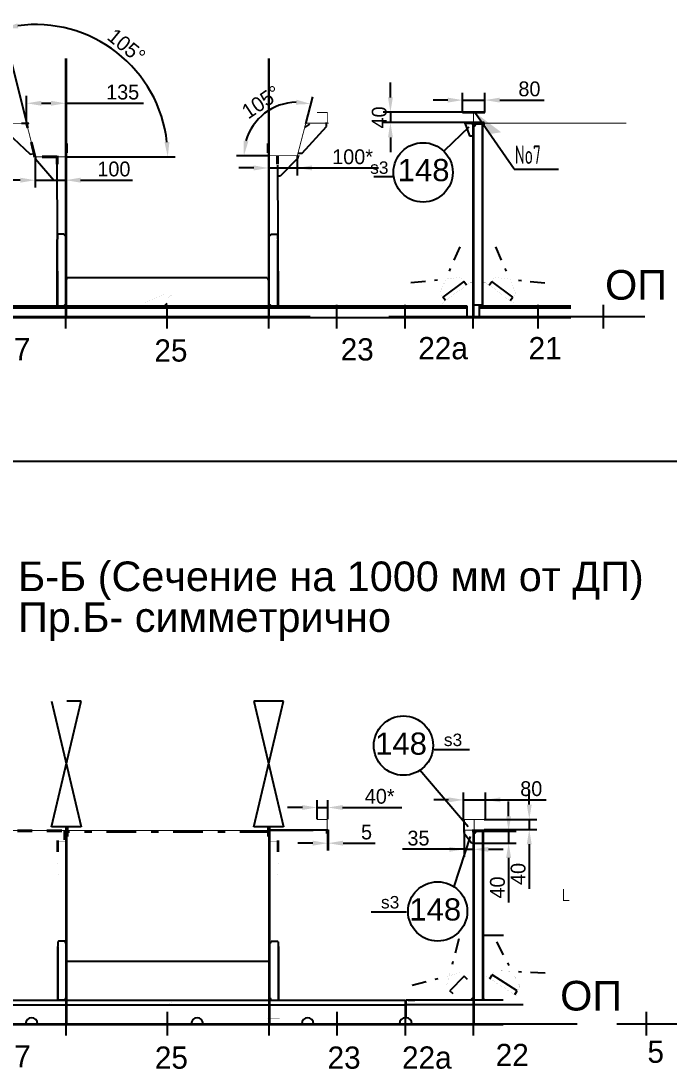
# Model space of a CAD drawing. Header units: millimetres. Extents: x -19561 to 47775, y 28910 to 69910.
# Drawn here: x 24198 to 26386, y 32270 to 35805 of the extents above; entities that cross this region are included whole.
import ezdxf
from ezdxf.enums import TextEntityAlignment as Align

# ---------------------------------------------------------------- set-up
doc = ezdxf.new("R2010")
doc.units = ezdxf.units.MM
doc.header["$MEASUREMENT"] = 0
for name, pattern in [('DASH5', [225, 100, -50, 25, -50]), ('K5LT32768', [0]), ('K5LT32769', [0]), ('K5LT32770', [100, 50, -50]), ('K5LT32771', [1300, 1125, -75, 25, -75]), ('K5LT32774', [0]), ('K5LT32779', [25, 12.5, -12.5])]:
    doc.linetypes.add(name, pattern=pattern)
doc.styles.add('Arial', font='arial.ttf')
doc.styles.add('KTEXTSTYLE', font='GOST_AU.SHX', dxfattribs={"width": 0.96, "height": 5})
doc.styles.add('style5', font='arial.ttf', dxfattribs={"height": 3})
doc.dimstyles.new('seatech', dxfattribs={"dimscale": 20, "dimtxt": 2.5, "dimasz": 2.5, "dimexe": 1.25, "dimexo": 0, "dimtad": 1, "dimdec": 0, "dimtxsty": 'Standard', "dimcen": 2.5, "dimclrd": 7, "dimclre": 7, "dimclrt": 4, "dimadec": 0, "dimazin": 0, "dimtfac": 1, "dimtdec": 0, "dimtmove": 0, "dimatfit": 3, "dimfxl": 1.25, "dimarcsym": 0})

# ---------------------------------------------------------------- blocks, each defined once
blk = doc.blocks.new('*D2211')
at = {"color": 7, "linetype": 'Continuous', "lineweight": -2}
for p, q in [((25033.7, 35349.8), (25033.7, 35284.6)), ((25129.9, 35349.8), (25129.9, 35284.6)), ((24983.7, 35309.6), (24933.7, 35309.6)), ((25033.7, 35309.6), (25129.9, 35309.6)), ((25129.9, 35309.6), (25404.9, 35309.6)), ((25179.9, 35309.6), (25229.9, 35309.6))]:
    blk.add_line(p, q, dxfattribs=at)
at = {"color": 7}
for points in [[(24983.7, 35301.3), (24983.7, 35318), (25033.7, 35309.6)], [(25179.9, 35318), (25179.9, 35301.3), (25129.9, 35309.6)]]:
    blk.add_solid(points, dxfattribs=at)
at = {"layer": 'Defpoints', "color": 0}
for p in [(25033.7, 35349.8), (25129.9, 35349.8), (25129.9, 35309.6)]:
    blk.add_point(p, dxfattribs=at)
at = {"color": 4, "ltscale": 20, "insert": (25317.4, 35347.1), "char_height": 50, "attachment_point": 5}
blk.add_mtext('100*', dxfattribs=at)
blk = doc.blocks.new('*D2214')
at = {"color": 7, "linetype": 'Continuous', "lineweight": -2}
for p, q in [((25159, 35459), (25182.7, 35549.9)), ((25037.1, 35351.1), (24925.4, 35351.1))]:
    blk.add_line(p, q, dxfattribs=at)
blk.add_arc((25130.9, 35351.1), 180.5, 91.3115, 164.0738, dxfattribs=at)
at = {"color": 7}
for points in [[(25125.8, 35523.3), (25127.7, 35539.8), (25176.4, 35525.7)], [(24949.1, 35401.8), (24965.6, 35399.5), (24950.4, 35351.1)]]:
    blk.add_solid(points, dxfattribs=at)
at = {"layer": 'Defpoints', "color": 0}
for p in [(24982.8, 35454.3), (25159, 35459), (25037.1, 35351.1), (25130.6, 35350.1), (25139.2, 35351.1)]:
    blk.add_point(p, dxfattribs=at)
at = {"color": 4, "ltscale": 20, "insert": (25008.8, 35531.7), "char_height": 50, "attachment_point": 5, "rotation": 34.0477}
blk.add_mtext('105%%d', dxfattribs=at)
blk = doc.blocks.new('*D2215')
at = {"color": 7, "linetype": 'Continuous', "lineweight": -2}
for p, q in [((24219.3, 35458.2), (24132.1, 35804.1)), ((24347.9, 35347.1), (24718.5, 35347.1))]:
    blk.add_line(p, q, dxfattribs=at)
blk.add_arc((24247.3, 35347.1), 446.3, 6.423, 97.7291, dxfattribs=at)
at = {"color": 7}
for points in [[(24185.7, 35797.5), (24188.9, 35781.2), (24138.2, 35779.9)], [(24682.4, 35396.6), (24699.1, 35397.5), (24693.5, 35347.1)]]:
    blk.add_solid(points, dxfattribs=at)
at = {"layer": 'Defpoints', "color": 0}
for p in [(24404, 35765), (24219.3, 35458.2), (24238.2, 35347.1), (24247.1, 35348), (24347.9, 35347.1)]:
    blk.add_point(p, dxfattribs=at)
at = {"color": 4, "ltscale": 20, "insert": (24554.1, 35721.2), "char_height": 50, "attachment_point": 5, "rotation": 320.6416}
blk.add_mtext('105%%D', dxfattribs=at)
blk = doc.blocks.new('*D2212')
at = {"color": 7, "linetype": 'Continuous', "lineweight": -2}
for p, q in [((24245.8, 35343.7), (24245.8, 35243.4)), ((24349.1, 35343.7), (24349.1, 35243.4)), ((24195.8, 35268.4), (24145.8, 35268.4)), ((24245.8, 35268.4), (24349.1, 35268.4)), ((24399.1, 35268.4), (24574.1, 35268.4))]:
    blk.add_line(p, q, dxfattribs=at)
at = {"color": 7}
for points in [[(24195.8, 35260.1), (24195.8, 35276.8), (24245.8, 35268.4)], [(24399.1, 35276.8), (24399.1, 35260.1), (24349.1, 35268.4)]]:
    blk.add_solid(points, dxfattribs=at)
at = {"layer": 'Defpoints', "color": 0}
for p in [(24245.8, 35343.7), (24349.1, 35343.7), (24349.1, 35268.4)]:
    blk.add_point(p, dxfattribs=at)
at = {"color": 4, "ltscale": 20, "insert": (24511.6, 35305.9), "char_height": 50, "attachment_point": 5}
blk.add_mtext('100', dxfattribs=at)
blk = doc.blocks.new('*D2213')
at = {"color": 7, "linetype": 'Continuous', "lineweight": -2}
for p, q in [((25445, 35547.6), (25445, 35597.6)), ((25761.4, 35497.6), (25420, 35497.6)), ((25445, 35497.6), (25445, 35462.5)), ((25761.9, 35462.5), (25420, 35462.5)), ((25445, 35412.5), (25445, 35362.5))]:
    blk.add_line(p, q, dxfattribs=at)
at = {"color": 7}
for points in [[(25436.7, 35547.6), (25453.4, 35547.6), (25445, 35497.6)], [(25453.4, 35412.5), (25436.7, 35412.5), (25445, 35462.5)]]:
    blk.add_solid(points, dxfattribs=at)
at = {"layer": 'Defpoints', "color": 0}
for p in [(25761.4, 35497.6), (25445, 35462.5), (25761.9, 35462.5)]:
    blk.add_point(p, dxfattribs=at)
at = {"color": 4, "ltscale": 20, "insert": (25407.5, 35480), "char_height": 50, "attachment_point": 5, "rotation": 90}
blk.add_mtext('40', dxfattribs=at)
blk = doc.blocks.new('*D2217')
at = {"color": 7, "linetype": 'Continuous', "lineweight": -2}
for p, q in [((24217.1, 35459), (24217.1, 35552.8)), ((24349.3, 35461.2), (24349.3, 35552.8)), ((24267.1, 35527.8), (24299.3, 35527.8)), ((24349.3, 35527.8), (24612, 35527.8))]:
    blk.add_line(p, q, dxfattribs=at)
at = {"color": 7}
for points in [[(24267.1, 35536.1), (24267.1, 35519.5), (24217.1, 35527.8)], [(24299.3, 35519.5), (24299.3, 35536.1), (24349.3, 35527.8)]]:
    blk.add_solid(points, dxfattribs=at)
at = {"layer": 'Defpoints', "color": 0}
for p in [(24349.3, 35527.8), (24349.3, 35461.2), (24217.1, 35459)]:
    blk.add_point(p, dxfattribs=at)
at = {"color": 4, "ltscale": 20, "insert": (24541.2, 35565.3), "char_height": 50, "attachment_point": 5}
blk.add_mtext('135', dxfattribs=at)
blk = doc.blocks.new('*D2218')
at = {"color": 7, "linetype": 'Continuous', "lineweight": -2}
for p, q in [((25638.8, 35538.6), (25588.8, 35538.6)), ((25688.8, 35496.5), (25688.8, 35563.6)), ((25688.8, 35538.6), (25764.2, 35538.6)), ((25764.2, 35496.4), (25764.2, 35563.6)), ((25814.2, 35538.6), (25964.2, 35538.6))]:
    blk.add_line(p, q, dxfattribs=at)
at = {"color": 7}
for points in [[(25638.8, 35530.2), (25638.8, 35546.9), (25688.8, 35538.6)], [(25814.2, 35546.9), (25814.2, 35530.2), (25764.2, 35538.6)]]:
    blk.add_solid(points, dxfattribs=at)
at = {"layer": 'Defpoints', "color": 0}
for p in [(25764.2, 35538.6), (25688.8, 35496.5), (25764.2, 35496.4)]:
    blk.add_point(p, dxfattribs=at)
at = {"color": 4, "ltscale": 20, "insert": (25914.2, 35576.1), "char_height": 50, "attachment_point": 5}
blk.add_mtext('80', dxfattribs=at)
blk = doc.blocks.new('*D2228')
at = {"color": 7, "lineweight": -2}
for p, q in [((25844, 33122.9), (25844, 33172.9)), ((25725.7, 33072.9), (25869, 33072.9)), ((25844, 33072.9), (25844, 33032.4)), ((25729.9, 33032.4), (25869, 33032.4)), ((25844, 32982.4), (25844, 32832.4))]:
    blk.add_line(p, q, dxfattribs=at)
at = {"color": 7}
for points in [[(25835.7, 33122.9), (25852.3, 33122.9), (25844, 33072.9)], [(25852.3, 32982.4), (25835.7, 32982.4), (25844, 33032.4)]]:
    blk.add_solid(points, dxfattribs=at)
at = {"layer": 'Defpoints', "color": 0}
for p in [(25725.7, 33072.9), (25729.9, 33032.4), (25844, 33032.4)]:
    blk.add_point(p, dxfattribs=at)
at = {"color": 4, "ltscale": 20, "insert": (25806.5, 32882.4), "char_height": 50, "attachment_point": 5, "rotation": 90}
blk.add_mtext('40', dxfattribs=at)
blk = doc.blocks.new('*D2224')
at = {"color": 7, "lineweight": -2}
for p, q in [((25691.5, 33112.7), (25691.5, 33203.1)), ((25766.3, 33111.6), (25766.3, 33203.1)), ((25641.5, 33178.1), (25591.5, 33178.1)), ((25691.5, 33178.1), (25766.3, 33178.1)), ((25766.3, 33178.1), (25970.4, 33178.1)), ((25816.3, 33178.1), (25866.3, 33178.1))]:
    blk.add_line(p, q, dxfattribs=at)
at = {"color": 7}
for points in [[(25641.5, 33169.7), (25641.5, 33186.4), (25691.5, 33178.1)], [(25816.3, 33186.4), (25816.3, 33169.7), (25766.3, 33178.1)]]:
    blk.add_solid(points, dxfattribs=at)
at = {"layer": 'Defpoints', "color": 0}
for p in [(25766.3, 33178.1), (25691.5, 33112.7), (25766.3, 33111.6)]:
    blk.add_point(p, dxfattribs=at)
at = {"color": 4, "ltscale": 20, "insert": (25920.4, 33215.6), "char_height": 50, "attachment_point": 5}
blk.add_mtext('80', dxfattribs=at)
blk = doc.blocks.new('*D2225')
at = {"color": 7, "lineweight": -2}
for p, q in [((25197.7, 33112.9), (25197.7, 33177.3)), ((25233.8, 33112.9), (25233.8, 33177.3)), ((25147.7, 33152.3), (25097.7, 33152.3)), ((25197.7, 33152.3), (25233.8, 33152.3)), ((25283.8, 33152.3), (25483.8, 33152.3))]:
    blk.add_line(p, q, dxfattribs=at)
at = {"color": 7}
for points in [[(25147.7, 33144), (25147.7, 33160.6), (25197.7, 33152.3)], [(25283.8, 33160.6), (25283.8, 33144), (25233.8, 33152.3)]]:
    blk.add_solid(points, dxfattribs=at)
at = {"layer": 'Defpoints', "color": 0}
for p in [(25233.8, 33152.3), (25197.7, 33112.9), (25233.8, 33112.9)]:
    blk.add_point(p, dxfattribs=at)
at = {"color": 4, "ltscale": 20, "insert": (25408.8, 33189.8), "char_height": 50, "attachment_point": 5}
blk.add_mtext('40*', dxfattribs=at)
blk = doc.blocks.new('*D2226')
at = {"color": 7, "lineweight": -2}
for p, q in [((25232.9, 33076.8), (25232.9, 33006.9)), ((25235.3, 33077), (25235.3, 33006.9)), ((25182.9, 33031.9), (25132.9, 33031.9)), ((25232.9, 33031.9), (25235.3, 33031.9)), ((25285.3, 33031.9), (25393.6, 33031.9))]:
    blk.add_line(p, q, dxfattribs=at)
at = {"color": 7}
for points in [[(25182.9, 33023.6), (25182.9, 33040.3), (25232.9, 33031.9)], [(25285.3, 33040.3), (25285.3, 33023.6), (25235.3, 33031.9)]]:
    blk.add_solid(points, dxfattribs=at)
at = {"layer": 'Defpoints', "color": 0}
for p in [(25232.9, 33076.8), (25235.3, 33077), (25235.3, 33031.9)]:
    blk.add_point(p, dxfattribs=at)
at = {"color": 4, "ltscale": 20, "insert": (25364.4, 33069.4), "char_height": 50, "attachment_point": 5}
blk.add_mtext('5', dxfattribs=at)
blk = doc.blocks.new('*D2227')
at = {"color": 7, "lineweight": -2}
for p, q in [((25913.7, 33162.2), (25913.7, 33212.2)), ((25761.2, 33112.2), (25938.7, 33112.2)), ((25913.7, 33112.2), (25913.7, 33078.1)), ((25761.2, 33078.1), (25938.7, 33078.1)), ((25913.7, 33028.1), (25913.7, 32878.1))]:
    blk.add_line(p, q, dxfattribs=at)
at = {"color": 7}
for points in [[(25905.3, 33162.2), (25922, 33162.2), (25913.7, 33112.2)], [(25922, 33028.1), (25905.3, 33028.1), (25913.7, 33078.1)]]:
    blk.add_solid(points, dxfattribs=at)
at = {"layer": 'Defpoints', "color": 0}
for p in [(25761.2, 33112.2), (25761.2, 33078.1), (25913.7, 33078.1)]:
    blk.add_point(p, dxfattribs=at)
at = {"color": 4, "ltscale": 20, "insert": (25876.2, 32928.1), "char_height": 50, "attachment_point": 5, "rotation": 90}
blk.add_mtext('40', dxfattribs=at)
blk = doc.blocks.new('*D2229')
at = {"color": 7, "lineweight": -2}
for p, q in [((25693.8, 33073.6), (25693.8, 32986.2)), ((25725.7, 33072.9), (25725.7, 32986.2)), ((25693.8, 33011.2), (25485.5, 33011.2)), ((25643.8, 33011.2), (25593.8, 33011.2)), ((25693.8, 33011.2), (25725.7, 33011.2)), ((25775.7, 33011.2), (25825.7, 33011.2))]:
    blk.add_line(p, q, dxfattribs=at)
at = {"color": 7}
for points in [[(25643.8, 33002.9), (25643.8, 33019.5), (25693.8, 33011.2)], [(25775.7, 33019.5), (25775.7, 33002.9), (25725.7, 33011.2)]]:
    blk.add_solid(points, dxfattribs=at)
at = {"layer": 'Defpoints', "color": 0}
for p in [(25693.8, 33073.6), (25725.7, 33072.9), (25725.7, 33011.2)]:
    blk.add_point(p, dxfattribs=at)
at = {"color": 4, "ltscale": 20, "insert": (25539.7, 33048.7), "char_height": 50, "attachment_point": 5}
blk.add_mtext('35', dxfattribs=at)

msp = doc.modelspace()

# ---------------------------------------------------------------- hatches: boundary and pattern name
msp.add_hatch(color=0).paths.add_polyline_path([(25818.86024, 35430.06378), (25780.85142, 35423.98394), (25730.10164, 35497.07275)])

# ---------------------------------------------------------------- linework, layer by layer
at = {"color": 0, "linetype": 'K5LT32769'}
for p, q in [((24349.27486, 34808.24783), (24349.27486, 35678.72613)), ((24351.27486, 34808.24783), (24351.27486, 35678.72613)), ((25034.27486, 34808.24783), (25034.27486, 35678.72613)), ((25036.27486, 34808.24783), (25036.27486, 35678.72613)), ((25724.27486, 34808.24783), (25724.27486, 35458.24783)), ((25726.27486, 34808.24783), (25726.27486, 35458.24783)), ((25733.27486, 35458.24783), (25756.27486, 35458.24783)), ((25754.27486, 35459.41452), (25754.27486, 34848.24783)), ((25756.27486, 35458.24783), (25756.27486, 34848.24783)), ((24351.27486, 35360.39157), (24351.27486, 35391.83127)), ((24354.27486, 35360.39157), (24354.27486, 35391.83127)), ((25031.27486, 35360.39157), (25031.27486, 35391.83127)), ((25034.27486, 35360.39157), (25034.27486, 35391.83127)), ((24319.27486, 35322.08902), (24319.27486, 35350.65628)), ((24319.27486, 35322.08902), (24321.27486, 34842.41447)), ((24322.27486, 35322.08902), (24322.27486, 35350.65628)), ((25063.27486, 35322.08902), (25063.27486, 35350.65628)), ((25066.27486, 35322.08902), (25066.27486, 35350.65628)), ((25063.4931, 35318.5994), (25066.27486, 34843.24783)), ((24321.27486, 35084.24783), (24321.27486, 35069.24783)), ((24344.27486, 35086.24783), (24323.27486, 35086.24783)), ((25041.27486, 35086.24783), (25062.27486, 35086.24783)), ((25064.27486, 35084.24783), (25064.27486, 35069.24783)), ((24320.27486, 35068.24783), (24319.27486, 35068.24783)), ((24319.27486, 35068.24783), (24319.27486, 34843.24783)), ((25064.27486, 35066.08109), (25064.27486, 34842.41447)), ((25065.27486, 35068.24783), (25066.27486, 35068.24783)), ((24349.27486, 34933.53908), (24349.27486, 34908.97671)), ((25027.42476, 34938.53908), (24354.27486, 34938.53908)), ((25029.27486, 34938.53908), (25027.42476, 34938.53908)), ((25034.27486, 34933.53908), (25034.27486, 34908.97671)), ((25693.3011, 34926.42569), (25622.45271, 34874.22166)), ((25702.19905, 34914.34985), (25693.3011, 34926.42569)), ((25778.35066, 34914.34985), (25787.24861, 34926.42569)), ((25858.097, 34874.22166), (25787.24861, 34926.42569)), ((25631.35066, 34862.14582), (25622.45271, 34874.22166)), ((25849.19905, 34862.14582), (25858.097, 34874.22166)), ((25440.06486, 34843.24783), (23336.27486, 34843.24783)), ((25440.06486, 34836.24783), (23336.27486, 34836.24783)), ((24344.27486, 34843.24783), (24319.27486, 34843.24783)), ((24681.27486, 34843.24783), (24691.27486, 34853.24783)), ((25041.27486, 34843.24783), (25066.27486, 34843.24783)), ((25704.27486, 34843.24783), (25440.06486, 34843.24783)), ((25704.27486, 34836.24783), (25440.06486, 34836.24783)), ((25704.27486, 34808.24783), (25704.27486, 34843.24783)), ((25726.27486, 34848.24783), (25756.27486, 34848.24783)), ((25746.27486, 34808.24783), (25746.27486, 34843.24783)), ((26054.27486, 34843.24783), (25746.27486, 34843.24783)), ((26054.27486, 34836.24783), (25746.27486, 34836.24783)), ((23274.27486, 34808.24783), (25174.30745, 34808.24783)), ((23274.27486, 34805.24783), (25440.06486, 34805.24783)), ((25440.06486, 34808.24783), (26054.27486, 34808.24783)), ((25440.06486, 34805.24783), (26054.27486, 34805.24783)), ((24301.23118, 33086.93592), (24401.23118, 33510.95301)), ((24301.23118, 33510.95301), (24401.23118, 33086.93592)), ((24984.23118, 33086.93592), (25084.23118, 33510.95301)), ((24984.23118, 33510.95301), (25084.23118, 33086.93592)), ((24350.73118, 32505.94446), (24350.73118, 33086.93592)), ((24352.73118, 32505.94446), (24352.73118, 33086.93592)), ((24352.73118, 33054.26868), (24352.73118, 33086.93592)), ((24355.73118, 33054.26868), (24355.73118, 33086.93592)), ((25032.73118, 33054.26868), (25032.73118, 33086.93592)), ((25035.73118, 32505.94446), (25035.73118, 33086.93592)), ((25035.73118, 33054.26868), (25035.73118, 33086.93592)), ((25037.73118, 32505.94446), (25037.73118, 33086.93592)), ((25725.73118, 32422.94446), (25725.73118, 33072.94446)), ((25727.73118, 32422.94446), (25727.73118, 33072.94446)), ((25734.73118, 33072.94446), (25757.73118, 33072.94446)), ((25755.73118, 33074.11115), (25755.73118, 32501.77781)), ((25757.73118, 33072.94446), (25757.73118, 32502.94446)), ((24320.73118, 33002.70301), (24320.73118, 33041.50696)), ((24323.73118, 33002.70301), (24323.73118, 33041.50696)), ((25064.73118, 33002.70301), (25064.73118, 33041.50696)), ((25067.73118, 33002.70301), (25067.73118, 33041.50696)), ((24321.73118, 32682.94446), (24320.73118, 32682.94446)), ((24320.73118, 32682.94446), (24320.73118, 32502.94446)), ((24322.73118, 32698.94446), (24322.73118, 32683.94446)), ((24322.73118, 32680.77772), (24322.73118, 32502.1111)), ((24345.73118, 32700.94446), (24324.73118, 32700.94446)), ((25042.73118, 32700.94446), (25063.73118, 32700.94446)), ((25065.73118, 32698.94446), (25065.73118, 32683.94446)), ((25065.73118, 32680.77772), (25065.73118, 32502.11111)), ((25066.73118, 32682.94446), (25067.73118, 32682.94446)), ((25067.73118, 32682.94446), (25067.73118, 32502.94446)), ((24352.73118, 32633.92076), (25037.73118, 32633.92076)), ((25694.51805, 32582.94448), (25645.73118, 32534.15767)), ((25705.12461, 32572.33787), (25694.51805, 32582.94448)), ((25780.38609, 32574.89133), (25788.43919, 32587.54626)), ((25873.12938, 32533.65252), (25788.43919, 32587.54626)), ((25656.33775, 32523.55106), (25645.73118, 32534.15767)), ((25865.07627, 32520.9976), (25873.12938, 32533.65252)), ((23317.73118, 32502.94446), (25495.73118, 32502.94446)), ((24345.73118, 32502.94446), (24320.73118, 32502.94446)), ((24350.73118, 32422.94446), (24350.73118, 32505.94446)), ((24352.73118, 32422.94446), (24352.73118, 32505.94446)), ((25035.73118, 32422.94446), (25035.73118, 32505.94446)), ((25037.73118, 32422.94446), (25037.73118, 32505.94446)), ((25042.73118, 32502.94446), (25067.73118, 32502.94446)), ((25495.73118, 32442.94446), (25495.73118, 32502.94446)), ((25497.73118, 32442.94446), (25497.73118, 32502.94446)), ((25825.73118, 32502.94446), (25497.73118, 32502.94446)), ((25504.73118, 32502.94446), (25527.73118, 32502.94446)), ((25715.73118, 32502.94446), (25725.73118, 32512.94446)), ((23317.73118, 32486.94446), (25495.73118, 32486.94446)), ((25893.04555, 32486.94446), (25497.73118, 32486.94446)), ((23275.73118, 32422.94446), (25825.73118, 32422.94446)), ((23275.73118, 32419.94446), (25825.73118, 32419.94446))]:
    msp.add_line(p, q, dxfattribs=at)
at = {"color": 2}
for p, q in [((25688.79899, 35496.50918), (25764.17591, 35496.38142)), ((25229.30087, 35449.26421), (25229.30087, 35463.31246)), ((25147.07033, 35359.04124), (25229.30087, 35449.26421)), ((25156.30845, 35446.19221), (25172.5673, 35457.27068)), ((25628.18401, 35369.93326), (25710.75971, 35448.36184)), ((25699.38562, 35452.92975), (25699.38562, 35458.89715)), ((25132.65902, 35359.04124), (25147.07033, 35359.04124)), ((25133.05927, 35343.15635), (25072.65771, 35281.90679)), ((25133.23384, 35349.52758), (25133.05927, 35343.15635)), ((25072.65771, 35281.90679), (25064.49422, 35281.49888)), ((25388.52807, 35281.3534), (25458.42201, 35281.3534)), ((25707.8368, 33087.51732), (25544.49681, 33277.86786)), ((25693.82891, 33120.36266), (25693.82891, 33120.36266)), ((25693.82891, 33073.59379), (25693.82891, 33111.66995)), ((25033.44484, 33076.20188), (25184.44365, 33076.20188)), ((25035.21005, 33077.27188), (25235.21005, 33077.27188)), ((25693.82891, 33067.62639), (25693.82891, 33073.59379)), ((25714.45047, 33054.90352), (25658.80524, 32885.98203))]:
    msp.add_line(p, q, dxfattribs=at)
at = {"color": 0, "linetype": 'K5LT32768'}
for p, q in [((25862.90481, 35305.47279), (25730.10164, 35497.07275)), ((25862.90481, 35305.47279), (26012.24372, 35305.47279)), ((25660.14366, 34998.26048), (25680.17366, 35044.07317)), ((25820.40606, 34998.26048), (25800.37606, 35044.07317)), ((25644.11972, 34961.61039), (25648.12571, 34970.77291)), ((25836.43, 34961.61039), (25832.42401, 34970.77291)), ((25603.41625, 34931.61839), (25593.47827, 34930.50642)), ((25877.13347, 34931.61839), (25887.07145, 34930.50642)), ((25563.66436, 34927.17054), (25513.97441, 34921.61068)), ((25916.88536, 34927.17054), (25966.57531, 34921.61068)), ((24349.27486, 34768.24783), (24349.27486, 34848.24783)), ((24691.27486, 34768.24783), (24691.27486, 34848.24783)), ((25034.27486, 34768.24783), (25034.27486, 34848.24783)), ((25264.27486, 34768.24783), (25264.27486, 34848.24783)), ((25494.27486, 34768.24783), (25494.27486, 34848.24783)), ((25724.27486, 34768.24783), (25724.27486, 34848.24783)), ((25944.27486, 34768.24783), (25944.27486, 34848.24783)), ((26164.27486, 34768.24783), (26164.27486, 34848.24783)), ((24401.23118, 33510.95301), (24352.73118, 33510.95301)), ((25084.23118, 33510.95301), (24984.23118, 33510.95301)), ((24401.23118, 33086.93592), (24301.23118, 33086.93592)), ((25084.23118, 33086.93592), (24984.23118, 33086.93592)), ((25664.41507, 32662.44307), (25677.35606, 32710.73938)), ((25827.06132, 32654.82997), (25803.95157, 32699.16893)), ((25654.06233, 32623.80608), (25656.65052, 32633.46533)), ((25845.54906, 32619.35886), (25840.92712, 32628.22664)), ((25877.76006, 32598.86095), (25887.75076, 32598.42978)), ((25917.72281, 32597.1363), (25967.67635, 32594.98046)), ((25566.23255, 32564.26066), (25517.93622, 32551.31973)), ((25604.86955, 32574.61336), (25595.21029, 32572.02518)), ((24350.73118, 32382.94446), (24350.73118, 32462.94446)), ((24692.73118, 32382.94446), (24692.73118, 32462.94446)), ((25035.73118, 32382.94446), (25035.73118, 32462.94446)), ((25265.73118, 32382.94446), (25265.73118, 32462.94446)), ((25495.73118, 32382.94446), (25495.73118, 32462.94446)), ((25495.73118, 32382.94446), (25495.73118, 32462.94446)), ((25725.73118, 32382.94446), (25725.73118, 32462.94446)), ((26309.38992, 32382.94446), (26309.38992, 32462.94446))]:
    msp.add_line(p, q, dxfattribs=at)
at = {"color": 0, "linetype": 'K5LT32770'}
for p, q in [((22199.27486, 35461.24783), (24224.27486, 35461.24783)), ((25719.27486, 35461.24783), (25764.27486, 35461.24783)), ((24244.15523, 35347.3046), (24216.36592, 35457.51443)), ((24247.06416, 35348.03806), (24219.27486, 35458.24789)), ((25719.27486, 35458.24783), (25764.27486, 35458.24783)), ((24319.27486, 35348.01083), (24239.01136, 35348.01077)), ((24319.27486, 35345.01083), (24239.01136, 35345.01077)), ((23285.73167, 33075.94446), (24350.73118, 33075.94446)), ((23285.73167, 33072.94446), (24350.73118, 33072.94446)), ((25720.73118, 33075.94446), (25765.73118, 33075.94446)), ((25720.73118, 33072.94446), (25765.73118, 33072.94446))]:
    msp.add_line(p, q, dxfattribs=at)
for p, q in [((24152.27486, 35428.24783), (24228.97161, 35355.70537)), ((25724.41547, 35460.08729), (25693.81054, 35460.08729)), ((25699.59183, 35453.12585), (25711.90502, 35418.00959)), ((25711.90502, 35418.00959), (25723.42689, 35417.74884)), ((24228.97161, 35355.70537), (24243.08717, 35358.05639)), ((24247.3195, 35346.6368), (24247.32257, 35339.94905)), ((24247.32257, 35339.94905), (24309.30046, 35268.84529)), ((24309.30046, 35268.84529), (24318.74992, 35268.28989)), ((25592.65299, 33348.04632), (25711.4508, 33348.04632)), ((24344.13979, 33072.93534), (24344.13979, 33043.20312)), ((25035.76192, 33076.75499), (25175.76192, 33076.75499)), ((25229.12235, 33075.91361), (25229.12235, 33064.38297)), ((25693.06382, 33067.3288), (25718.36135, 33032.70622)), ((25718.36135, 33032.70622), (25729.88321, 33032.44547)), ((25380.39037, 32800.27619), (25499.18819, 32800.27619))]:
    msp.add_line(p, q)
at = {"color": 0, "linetype": 'K5LT32771'}
for p, q in [((21904.27486, 34808.24783), (25174.30745, 34808.24783)), ((25440.06486, 34808.24783), (26304.27486, 34808.24783)), ((21905.73118, 32422.94446), (26075.73118, 32422.94446)), ((26209.38992, 32422.94446), (28532.22507, 32422.94446))]:
    msp.add_line(p, q, dxfattribs=at)
at = {"color": 2, "ltscale": 20}
msp.add_line((20993.01308, 34320.10489), (33581.63137, 34320.10489), dxfattribs=at)
at = {"color": 0, "linetype": 'DASH5'}
msp.add_line((25037.15898, 33068.98822), (24354.15898, 33068.98822), dxfattribs=at)
at = {"color": 7}
msp.add_line((25827.16646, 32720.03292), (25753.04783, 32720.03292), dxfattribs=at)
at = {"color": 2, "const_width": 3}
for points in [[(25232.0706, 35462.03165), (25232.0706, 35496.45178), (25197.62926, 35496.45178)], [(25726.08468, 35496.50918), (25688.79899, 35496.50918)], [(25725.46411, 35461.96128), (25725.46411, 35496.38142), (25764.17591, 35496.38142)], [(25157.71803, 35460.60642), (25183.26101, 35460.60642)], [(25231.7667, 33077.44265), (25231.7667, 33111.86279), (25197.32536, 33111.86279)], [(25728.18381, 33111.66995), (25690.89812, 33111.66995)], [(25727.56324, 33077.12205), (25727.56324, 33111.54218), (25766.27504, 33111.54218)]]:
    msp.add_lwpolyline(points, dxfattribs=at)
at = {"const_width": 3}
for points in [[(22197.4018, 35460.25296), (24226.74192, 35460.25296)], [(24217.09278, 35458.97148), (24245.48604, 35347.69717)], [(25158.9793, 35458.97148), (25130.58604, 35350.08239)], [(25157.51912, 35460.59969), (25236.98779, 35461.07305)], [(25695.4212, 35460.59969), (26241.33892, 35460.59969)], [(24238.24847, 35347.14074), (24347.92422, 35347.14074)], [(25037.0834, 35351.12519), (25139.24972, 35351.12519)], [(23291.88308, 33074.39663), (25234.97991, 33074.39663)], [(25234.8638, 33076.20188), (25033.44484, 33076.20188)], [(25766.79557, 33076.20188), (25692.12674, 33076.20188)], [(26029.03011, 32877.73849), (26029.03011, 32838.45412), (26048.68471, 32838.45412)]]:
    msp.add_lwpolyline(points, dxfattribs=at)
at = {"color": 0, "linetype": 'K5LT32769', "const_width": 0.18}
for points in [[(25034.27486, 35393.83884), (25027.42476, 35393.83884), (24349.27486, 35393.83884)], [(24319.27486, 34853.24783), (24319.27486, 34903.24783), (24309.27486, 34903.24783), (24259.27486, 34853.24783), (24259.27486, 34843.24783), (24309.27486, 34843.24783), (24319.27486, 34853.24783)], [(24349.27486, 34908.97671), (25027.42476, 34908.97671), (25034.27486, 34908.97671)], [(25066.27486, 34853.24783), (25076.27486, 34843.24783), (25126.27486, 34843.24783), (25126.27486, 34853.24783), (25076.27486, 34903.24783), (25066.27486, 34903.24783), (25066.27486, 34853.24783)], [(25724.27486, 34923.24783), (25714.27486, 34923.24783), (25619.27486, 34853.24783), (25619.27486, 34843.24783), (25724.27486, 34843.24783)], [(25756.27486, 34853.24783), (25766.27486, 34843.24783), (25861.27486, 34843.24783), (25861.27486, 34853.24783), (25766.27486, 34923.24783), (25756.27486, 34923.24783), (25756.27486, 34853.24783)], [(24691.27486, 34883.24783), (24681.27486, 34883.24783), (24611.27486, 34853.24783), (24611.27486, 34843.24783), (24681.27486, 34843.24783)], [(24350.73118, 32923.41547), (24350.73118, 32925.36115), (24350.43821, 32926.73694), (24349.73118, 32927.30683), (24324.73118, 32927.30683), (24323.73118, 32927.82813), (24322.99925, 32929.25245), (24322.73118, 32931.19813), (24322.73118, 32960.38312), (24322.43821, 32961.75892), (24321.73118, 32962.3288), (24320.73118, 32962.3288), (24320.73118, 32923.41547), (24350.73118, 32923.41547)], [(24310.73118, 32502.94446), (24320.73118, 32512.94446), (24320.73118, 32562.94446), (24310.73118, 32562.94446), (24260.73118, 32512.94446), (24260.73118, 32502.94446), (24310.73118, 32502.94446)], [(25067.73118, 32512.94446), (25077.73118, 32502.94446), (25127.73118, 32502.94446), (25127.73118, 32512.94446), (25077.73118, 32562.94446), (25067.73118, 32562.94446), (25067.73118, 32512.94446)], [(25725.73118, 32582.94446), (25715.73118, 32582.94446), (25645.73118, 32512.94446), (25645.73118, 32502.94446), (25715.73118, 32502.94446)], [(25757.73118, 32512.94446), (25767.73118, 32502.94446), (25877.73118, 32502.94446), (25877.73118, 32512.94446), (25767.73118, 32582.94446), (25757.73118, 32582.94446), (25757.73118, 32512.94446)], [(24357.73118, 32438.56097), (24357.73118, 32432.20415), (24317.73118, 32432.20415), (24317.73118, 32438.56097), (24357.73118, 32438.56097)], [(25030.73118, 32439.4426), (25030.73118, 32433.08578), (25070.73118, 32433.08578), (25070.73118, 32439.4426), (25030.73118, 32439.4426)]]:
    msp.add_lwpolyline(points, dxfattribs=at)
at = {"color": 0, "linetype": 'K5LT32779', "const_width": 0.18}
for points in [[(24349.27486, 35347.57169), (24349.27486, 35344.48642), (24322.27486, 35344.48642), (24322.27486, 35347.57169), (24349.27486, 35347.57169)], [(25036.27486, 35347.57187), (25036.27486, 35344.4866), (25063.27486, 35344.4866), (25063.27486, 35347.57187), (25036.27486, 35347.57187)], [(24349.27486, 35088.24783), (24349.27486, 35087.24783), (24348.98189, 35086.54074), (24348.27486, 35086.24783), (24323.27486, 35086.24783), (24322.27486, 35085.97989), (24321.54292, 35085.24783), (24321.27486, 35084.24783), (24321.27486, 35069.24783), (24320.98189, 35068.54074), (24320.27486, 35068.24783), (24319.27486, 35068.24783), (24319.27486, 35088.24783), (24349.27486, 35088.24783)], [(25036.27486, 35088.24783), (25036.27486, 35087.24783), (25036.56783, 35086.54074), (25037.27486, 35086.24783), (25062.27486, 35086.24783), (25063.27486, 35085.97989), (25064.00679, 35085.24783), (25064.27486, 35084.24783), (25064.27486, 35069.24783), (25064.56783, 35068.54071), (25065.27486, 35068.24783), (25066.27486, 35068.24783), (25066.27486, 35088.24783), (25036.27486, 35088.24783)], [(24691.27486, 34808.24783), (24696.27486, 34808.24783), (24696.27486, 34871.54612), (24696.51607, 34872.91421), (24697.21065, 34874.11727), (24698.27486, 34875.01022), (24708.27486, 34880.78373), (24709.55147, 34881.95353), (24710.21407, 34883.55324), (24710.13863, 34885.28311), (24709.33907, 34886.81898), (24707.96529, 34887.87306), (24706.27486, 34888.24783), (24691.27486, 34888.24783), (24691.27486, 34808.24783)], [(24350.73118, 33037.56257), (24350.73118, 33033.61732), (24323.73118, 33033.61732), (24323.73118, 33037.56257), (24350.73118, 33037.56257)], [(25037.73118, 33037.56281), (25037.73118, 33033.61756), (25064.73118, 33033.61756), (25064.73118, 33037.56281), (25037.73118, 33037.56281)], [(25037.73118, 32923.41566), (25037.73118, 32925.36133), (25038.02415, 32926.73713), (25038.73118, 32927.30701), (25063.73118, 32927.30701), (25064.73118, 32927.82831), (25065.46312, 32929.25266), (25065.73118, 32931.19831), (25065.73118, 32960.38331), (25066.02415, 32961.7591), (25066.73118, 32962.32899), (25067.73118, 32962.32899), (25067.73118, 32923.41566), (25037.73118, 32923.41566)], [(24350.73118, 32702.94446), (24350.73118, 32701.94446), (24350.43821, 32701.23737), (24349.73118, 32700.94446), (24324.73118, 32700.94446), (24323.73118, 32700.67652), (24322.99925, 32699.94446), (24322.73118, 32698.94446), (24322.73118, 32683.94446), (24322.43821, 32683.23737), (24321.73118, 32682.94446), (24320.73118, 32682.94446), (24320.73118, 32702.94446), (24350.73118, 32702.94446)], [(25037.73118, 32702.94446), (25037.73118, 32701.94446), (25038.02415, 32701.23737), (25038.73118, 32700.94446), (25063.73118, 32700.94446), (25064.73118, 32700.67652), (25065.46312, 32699.94446), (25065.73118, 32698.94446), (25065.73118, 32683.94446), (25066.02415, 32683.23734), (25066.73118, 32682.94446), (25067.73118, 32682.94446), (25067.73118, 32702.94446), (25037.73118, 32702.94446)], [(24692.73118, 32422.94446), (24697.73118, 32422.94446), (24697.73118, 32486.24275), (24697.97239, 32487.61084), (24698.66697, 32488.8139), (24699.73118, 32489.70685), (24709.73118, 32495.48036), (24711.00779, 32496.65016), (24711.67039, 32498.24987), (24711.59495, 32499.97974), (24710.79539, 32501.51562), (24709.42161, 32502.56969), (24707.73118, 32502.94446), (24692.73118, 32502.94446), (24692.73118, 32422.94446)], [(24692.73118, 32422.94446), (24697.73118, 32422.94446), (24697.73118, 32486.24275), (24697.97239, 32487.61084), (24698.66697, 32488.8139), (24699.73118, 32489.70685), (24709.73118, 32495.48036), (24711.00779, 32496.65016), (24711.67039, 32498.24987), (24711.59495, 32499.97974), (24710.79539, 32501.51562), (24709.42161, 32502.56969), (24707.73118, 32502.94446), (24692.73118, 32502.94446), (24692.73118, 32422.94446)]]:
    msp.add_lwpolyline(points, dxfattribs=at)
at = {"color": 0, "linetype": 'K5LT32768', "const_width": 0.18}
for points in [[(25626.90169, 34868.18374), (25612.07172, 34888.31014), (25632.10173, 34934.12279)], [(25697.75008, 34920.38777), (25682.92011, 34940.51417), (25633.2302, 34934.9543)], [(25782.79964, 34920.38777), (25797.6296, 34940.51417), (25847.31952, 34934.9543)], [(25853.64803, 34868.18374), (25868.47799, 34888.31014), (25848.44799, 34934.12279)], [(25784.41258, 32581.21879), (25797.83446, 32602.31033), (25847.78796, 32600.15446)], [(25651.0344, 32528.85436), (25633.35675, 32546.53204), (25646.29774, 32594.82831)], [(25699.82127, 32577.64118), (25682.14361, 32595.31886), (25633.84732, 32582.37791)], [(25869.10276, 32527.32506), (25882.52465, 32548.4166), (25859.4149, 32592.75551)]]:
    msp.add_lwpolyline(points, dxfattribs=at)
at = {"color": 0, "linetype": 'K5LT32774', "const_width": 0.18}
for points in [[(25461.7895, 34808.24783), (23264.27779, 34808.24783)], [(26054.27486, 34808.24783), (26045.56209, 34808.24783), (25440.06486, 34808.24783)]]:
    msp.add_lwpolyline(points, dxfattribs=at)
at = {"color": 1}
for centre in [(25555.2576, 35294.78945), (25489.03441, 33360.99158), (25604.52008, 32801.76831)]:
    msp.add_circle(centre, 100, dxfattribs=at)
at = {"color": 0, "linetype": 'K5LT32769'}
for centre, radius, start, end in [((25726.27486, 35458.24783), 7, 270, 0), ((24323.27486, 35084.24783), 2, 90, 179.99999565), ((24349.27486, 35086.24783), 5, 180.00000435, 270), ((25036.27486, 35086.24783), 5, 270, 0), ((25062.27486, 35084.24783), 2, 0, 90), ((24320.27486, 35069.24783), 1, 270.0000044, 0), ((25065.27486, 35069.24783), 1, 180, 269.9999956), ((24349.27486, 34938.53908), 5, 270.0000044, 0), ((25034.27486, 34938.53908), 5, 180, 269.9999956), ((24349.27486, 34843.24783), 5, 90, 179.99999565), ((25036.27486, 34843.24783), 5, 0, 90), ((25727.73118, 33072.94446), 7, 270, 0), ((24321.73118, 32683.94446), 1, 270.0000044, 0), ((24324.73118, 32698.94446), 2, 90, 179.99999565), ((24350.73118, 32700.94446), 5, 180.00000435, 270), ((25037.73118, 32700.94446), 5, 270, 0), ((25063.73118, 32698.94446), 2, 0, 90), ((25066.73118, 32683.94446), 1, 180, 269.9999956), ((24350.73118, 32502.94446), 5, 90, 179.99999556), ((25037.73118, 32502.94446), 5, 0, 90), ((24233.73118, 32422.94446), 20, 0, 180), ((24792.73118, 32422.94446), 20, 0, 180), ((25165.73118, 32422.94446), 20, 0, 180), ((25495.73118, 32422.94446), 20, 90.00000508, 180), ((25497.73118, 32422.94446), 20, 0, 89.9999981)]:
    msp.add_arc(centre, radius, start, end, dxfattribs=at)

# ---------------------------------------------------------------- texts
at = {"color": 0, "style": 'KTEXTSTYLE', "width": 0.765}
msp.add_text('No7', height=62.5, dxfattribs=at).set_placement((25865.06223, 35322.94332))
at = {"color": 0}
for s, height, style, p in [('s3', 42, 'style5', (25376.48976, 35289.81959)), ('Б-Б (Сечение на 1000 мм от ДП)', 100, 'Arial', (24188.26483, 33882.10933)), ('Пр.Б- симметрично', 100, 'Arial', (24188.26483, 33744.49026)), ('s3', 42, 'style5', (25625.39613, 33359.53313)), ('s3', 42, 'style5', (25413.13351, 32811.76301))]:
    msp.add_text(s, height=height, dxfattribs=dict(at, style=style)).set_placement(p)
at = {"color": 2, "style": 'style5'}
for p in [(25469.75056, 35265.04224), (25393.52874, 33330.2728), (25509.01441, 32771.04953)]:
    msp.add_text('148', height=75, dxfattribs=at).set_placement(p)
at = {"color": 0, "style": 'Arial'}
for p in [(26169.58565, 34835.27724), (26017.99729, 32437.46996)]:
    msp.add_text('ОП', height=100, dxfattribs=at).set_placement(p, align=Align.BOTTOM_LEFT)
at = {"color": 0, "linetype": 'Continuous'}
for s, p in [('27', (24173.83438, 34735.80549)), ('25', (24704.22064, 34731.43416)), ('23', (25332.93874, 34735.19159)), ('22a', (25622.70671, 34739.35694)), ('21', (25967.15511, 34739.24704)), ('27', (24175.29071, 32350.50212)), ('22', (25856.21192, 32354.9953)), ('5', (26340.52929, 32365.99637)), ('25', (24705.67697, 32346.1308)), ('23', (25288.61143, 32346.1308)), ('22a', (25567.89943, 32346.36124))]:
    msp.add_text(s, height=75, dxfattribs=at).set_placement(p, align=Align.TOP_CENTER)

# ---------------------------------------------------------------- dimensions: what is measured, and where the dimension line sits
dim = msp.add_angular_dim_2l(base=(24404.0487, 35764.95788), line1=((24238.24847, 35347.14074), (24347.92422, 35347.14074)), line2=((24247.06416, 35348.03806), (24219.27486, 35458.24789)), text='105%%D', dimstyle='seatech', dxfattribs=at)
dim.commit()
dim.dimension.update_dxf_attribs({"geometry": '*D2215', "text_midpoint": (24530.29225, 35692.18317), "dimtype": 162})
for base, p1, p2, text, picture, middle in [((25764.17591, 35538.5652), (25688.79899, 35496.50918), (25764.17591, 35496.38142), '80', '*D2218', (25914.17591, 35576.0652)), ((24349.14133, 35268.44718), (24245.7734, 35343.73462), (24349.14133, 35343.73462), '100', '*D2212', (24511.64133, 35305.94718))]:
    dim = msp.add_linear_dim(base=base, p1=p1, p2=p2, text=text, dimstyle='seatech', dxfattribs=at)
    dim.commit()
    dim.dimension.update_dxf_attribs({"geometry": picture, "text_midpoint": middle})
for base, p1, p2, text, picture, middle in [((24349.27486, 35527.81266), (24217.09278, 35458.97148), (24349.27486, 35461.24783), '135', '*D2217', (24541.17292, 35527.81266)), ((25129.89237, 35309.63259), (25033.71253, 35349.80809), (25129.89237, 35349.80809), '100*', '*D2211', (25317.39237, 35309.63259))]:
    dim = msp.add_linear_dim(base=base, p1=p1, p2=p2, text=text, dimstyle='seatech', dxfattribs=at)
    dim.commit()
    dim.dimension.update_dxf_attribs({"geometry": picture, "text_midpoint": middle, "dimtype": 160})
dim = msp.add_angular_dim_2l(base=(24982.80275, 35454.3007), line1=((25037.0834, 35351.12519), (25139.24972, 35351.12519)), line2=((25158.9793, 35458.97148), (25130.58604, 35350.08239)), dimstyle='seatech', dxfattribs=at)
dim.commit()
dim.dimension.update_dxf_attribs({"geometry": '*D2214', "text_midpoint": (25029.82181, 35500.64852), "dimtype": 162})
dim = msp.add_linear_dim(base=(25445.04881, 35462.45092), p1=(25761.40407, 35497.6457), p2=(25761.86494, 35462.45092), angle=90, text='40', dimstyle='seatech', dxfattribs=at)
dim.commit()
dim.dimension.update_dxf_attribs({"geometry": '*D2213', "text_midpoint": (25445.04881, 35480.04831), "dimtype": 160})
at = {"color": 0}
for base, p1, p2, text, picture, middle in [((25766.27504, 33178.06038), (25691.53726, 33112.71761), (25766.27504, 33111.57209), '80', '*D2224', (25920.4417, 33178.06038)), ((25725.73118, 33011.21325), (25693.82891, 33073.59379), (25725.73118, 33072.94446), '35', '*D2229', (25539.66224, 33011.21325))]:
    dim = msp.add_linear_dim(base=base, p1=p1, p2=p2, text=text, dimstyle='seatech', dxfattribs=at)
    dim.commit()
    dim.dimension.update_dxf_attribs({"geometry": picture, "text_midpoint": middle, "dimtype": 160})
for base, p1, p2, text, picture, middle in [((25233.81529, 33152.31556), (25197.65602, 33112.89472), (25233.81529, 33112.89472), '40*', '*D2225', (25408.81529, 33189.81556)), ((25235.26129, 33031.94031), (25232.88694, 33076.75975), (25235.26129, 33077.02332), '5', '*D2226', (25364.42795, 33069.44031))]:
    dim = msp.add_linear_dim(base=base, p1=p1, p2=p2, text=text, dimstyle='seatech', dxfattribs=at)
    dim.commit()
    dim.dimension.update_dxf_attribs({"geometry": picture, "text_midpoint": middle})
dim = msp.add_linear_dim(base=(25913.67468, 33078.06017), p1=(25761.2411, 33112.18988), p2=(25761.2411, 33078.06017), angle=90, text='40', dimstyle='seatech', dxfattribs=at)
dim.commit()
dim.dimension.update_dxf_attribs({"geometry": '*D2227', "text_midpoint": (25876.17468, 32928.06017)})
dim = msp.add_linear_dim(base=(25843.98338, 33032.44547), p1=(25725.73118, 33072.94446), p2=(25729.88321, 33032.44547), angle=90, dimstyle='seatech', dxfattribs=at)
dim.commit()
dim.dimension.update_dxf_attribs({"geometry": '*D2228', "text_midpoint": (25806.48338, 32882.44547)})

doc.saveas('drawing.dxf')
